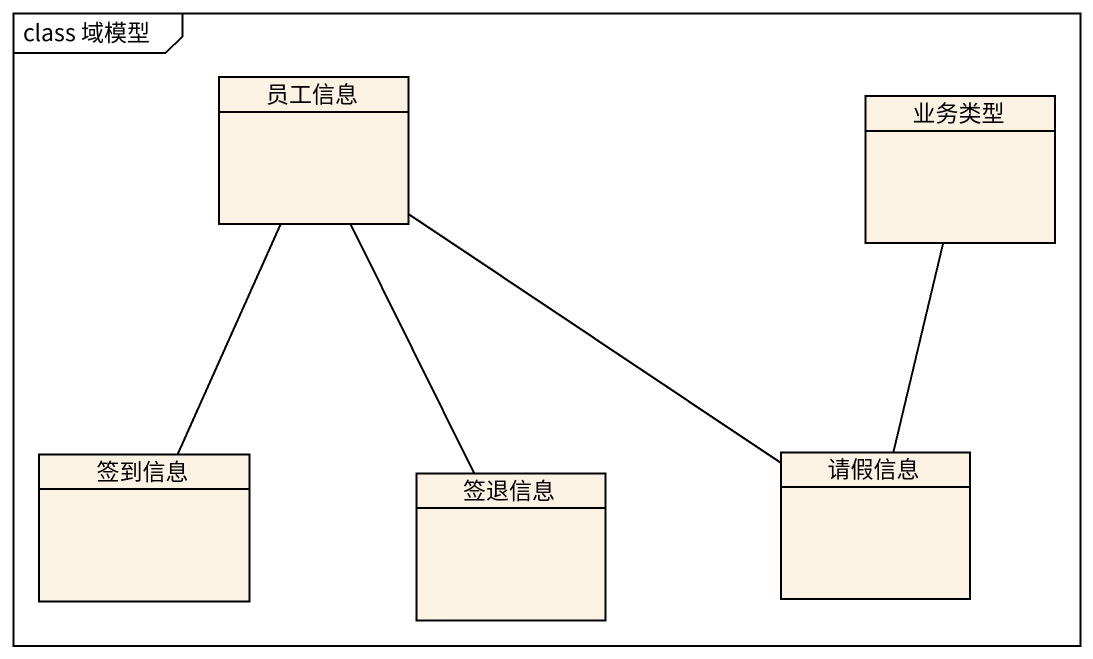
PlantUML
@startuml
mainframe class 域模型
hide circle
hide empty members
class 员工信息
class 业务类型
class 签到信息
class 签退信息
class 请假信息
员工信息 -- 签到信息
员工信息 -- 签退信息
员工信息 -- 请假信息
业务类型 -- 请假信息
@enduml
